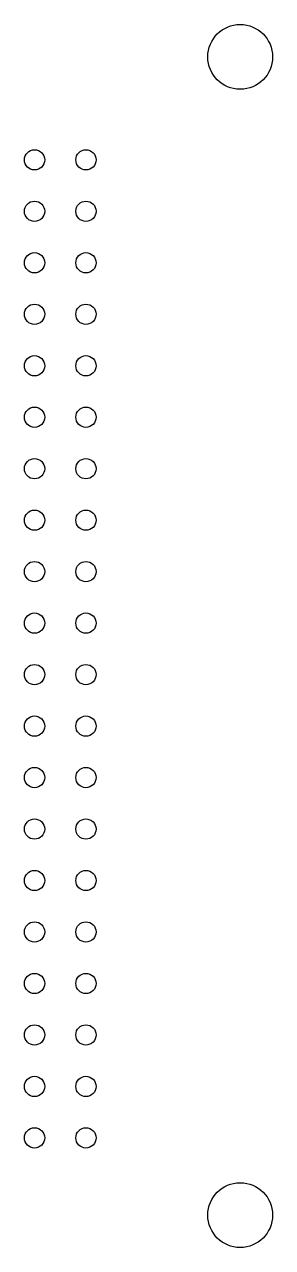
# Model space of a CAD drawing. Extents: x 124.1 to 171.8, y -132.4 to -72.1.
# Drawn here: x 159.5 to 171.8, y -132.4 to -72.1 of the extents above; entities outside this region: 1.
import ezdxf

# ---------------------------------------------------------------- set-up
doc = ezdxf.new("R2010")
doc.units = 0
doc.layers.add('BLACK', color=7, linetype='CONTINUOUS')

msp = doc.modelspace()

# ---------------------------------------------------------------- linework, layer by layer
at = {"layer": 'BLACK'}
for centre, radius in [((170.18, -73.66), 1.6), ((160.02, -78.74), 0.5), ((162.56, -78.74), 0.5), ((160.02, -81.28), 0.5), ((162.56, -81.28), 0.5), ((160.02, -83.82), 0.5), ((162.56, -83.82), 0.5), ((160.02, -86.36), 0.5), ((162.56, -86.36), 0.5), ((160.02, -88.9), 0.5), ((162.56, -88.9), 0.5), ((160.02, -91.44), 0.5), ((162.56, -91.44), 0.5), ((160.02, -93.98), 0.5), ((162.56, -93.98), 0.5), ((160.02, -96.52), 0.5), ((162.56, -96.52), 0.5), ((160.02, -99.06), 0.5), ((162.56, -99.06), 0.5), ((160.02, -101.6), 0.5), ((162.56, -101.6), 0.5), ((160.02, -104.14), 0.5), ((162.56, -104.14), 0.5), ((160.02, -106.68), 0.5), ((162.56, -106.68), 0.5), ((160.02, -109.22), 0.5), ((162.56, -109.22), 0.5), ((160.02, -111.76), 0.5), ((162.56, -111.76), 0.5), ((160.02, -114.3), 0.5), ((162.56, -114.3), 0.5), ((160.02, -116.84), 0.5), ((162.56, -116.84), 0.5), ((160.02, -119.38), 0.5), ((162.56, -119.38), 0.5), ((160.02, -121.92), 0.5), ((162.56, -121.92), 0.5), ((160.02, -124.46), 0.5), ((162.56, -124.46), 0.5), ((160.02, -127), 0.5), ((162.56, -127), 0.5), ((125.73, -130.81), 1.6), ((170.18, -130.81), 1.6)]:
    msp.add_circle(centre, radius, dxfattribs=at)

doc.saveas('drawing.dxf')
